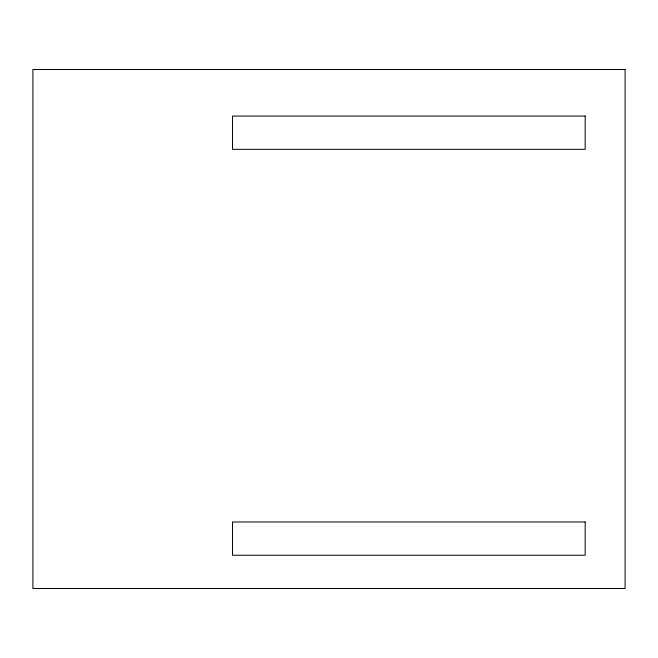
<?xml version="1.0" encoding="UTF-8"?>
<svg xmlns="http://www.w3.org/2000/svg" width="658" height="658" viewBox="0 0 658 658"><rect width="100%" height="100%" fill="white"/><g stroke="black" fill="none" stroke-linecap="round" stroke-linejoin="round"><path stroke-width="0.99" d="M625.1 69.493L32.9 69.493L32.9 588.507L625.1 588.507L625.1 69.493M585.176 116.071L232.521 116.071L232.521 149.341L585.176 149.341L585.176 116.071M585.176 521.967L232.521 521.967L232.521 555.237L585.176 555.237L585.176 521.967"/></g></svg>
